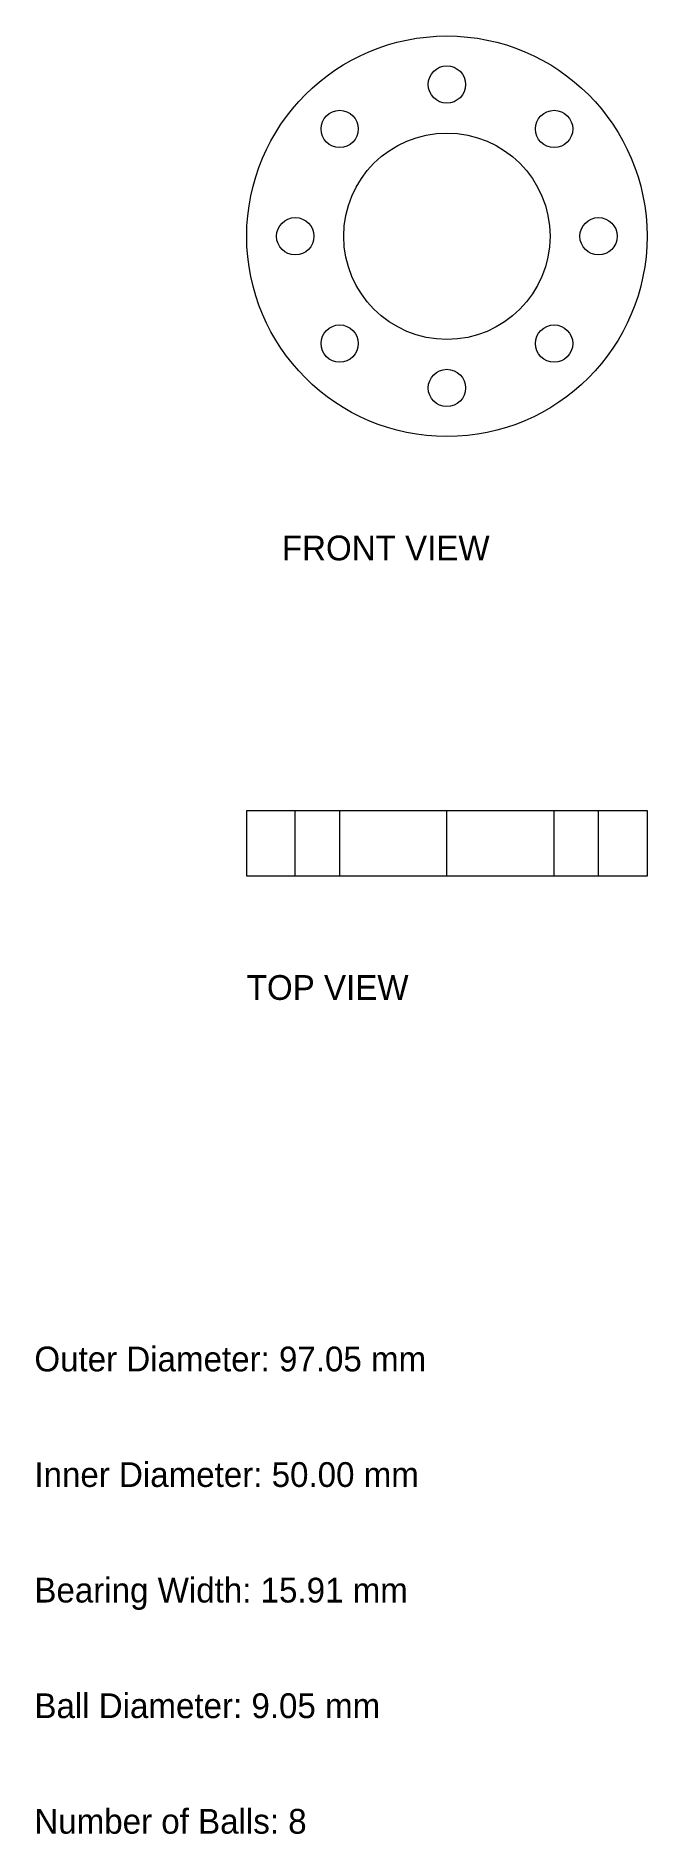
# Model space of a CAD drawing. Header units: metres. Extents: x -250 to 208, y -407 to 39.
# Drawn here: x -249.6 to -101.5, y -407.1 to 28.5 of the extents above.
import ezdxf

# ---------------------------------------------------------------- set-up
doc = ezdxf.new("R2010")
doc.units = ezdxf.units.M

msp = doc.modelspace()

# ---------------------------------------------------------------- linework, layer by layer
at = {"color": 6, "lineweight": 0}
for p, q in [((-186.76, -175), (-186.76, -159.09)), ((-175.99, -175), (-175.99, -159.09)), ((-175.99, -175), (-175.99, -159.09)), ((-150, -175), (-150, -159.09)), ((-150, -175), (-150, -159.09)), ((-124.01, -175), (-124.01, -159.09)), ((-124.01, -175), (-124.01, -159.09)), ((-113.24, -175), (-113.24, -159.09))]:
    msp.add_line(p, q, dxfattribs=at)
at = {"color": 4, "lineweight": 0}
msp.add_lwpolyline([(-198.52, -159.09), (-101.48, -159.09), (-101.48, -175), (-198.52, -175), (-198.52, -159.09)], dxfattribs=at)
at = {"color": 1, "lineweight": 0}
msp.add_circle((-150, -20), 48.52, dxfattribs=at)
at = {"color": 5, "lineweight": 0}
for centre in [(-150, 16.76), (-175.99, 5.99), (-124.01, 5.99), (-186.76, -20), (-113.24, -20), (-175.99, -45.99), (-124.01, -45.99), (-150, -56.76)]:
    msp.add_circle(centre, 4.52, dxfattribs=at)
at = {"color": 3, "lineweight": 0}
msp.add_circle((-150, -20), 25, dxfattribs=at)

# ---------------------------------------------------------------- texts
for s, p in [('FRONT VIEW', (-190, -98.52)), ('TOP VIEW', (-198.52, -205)), ('Outer Diameter: 97.05 mm', (-250, -295)), ('Inner Diameter: 50.00 mm', (-250, -323)), ('Bearing Width: 15.91 mm', (-250, -351)), ('Ball Diameter: 9.05 mm', (-250, -379)), ('Number of Balls: 8', (-250, -407))]:
    msp.add_text(s, height=6).set_placement(p)

doc.saveas('drawing.dxf')
